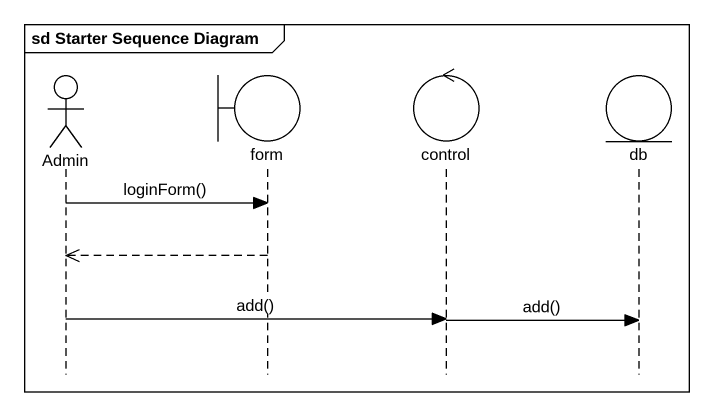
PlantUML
@startuml
mainframe sd Starter Sequence Diagram
hide footbox
actor Admin
boundary form
control "control" as control_
entity db

Admin -> form : loginForm()
form -->> Admin
Admin -> control_ : add()
control_ -> db : add()
@enduml
